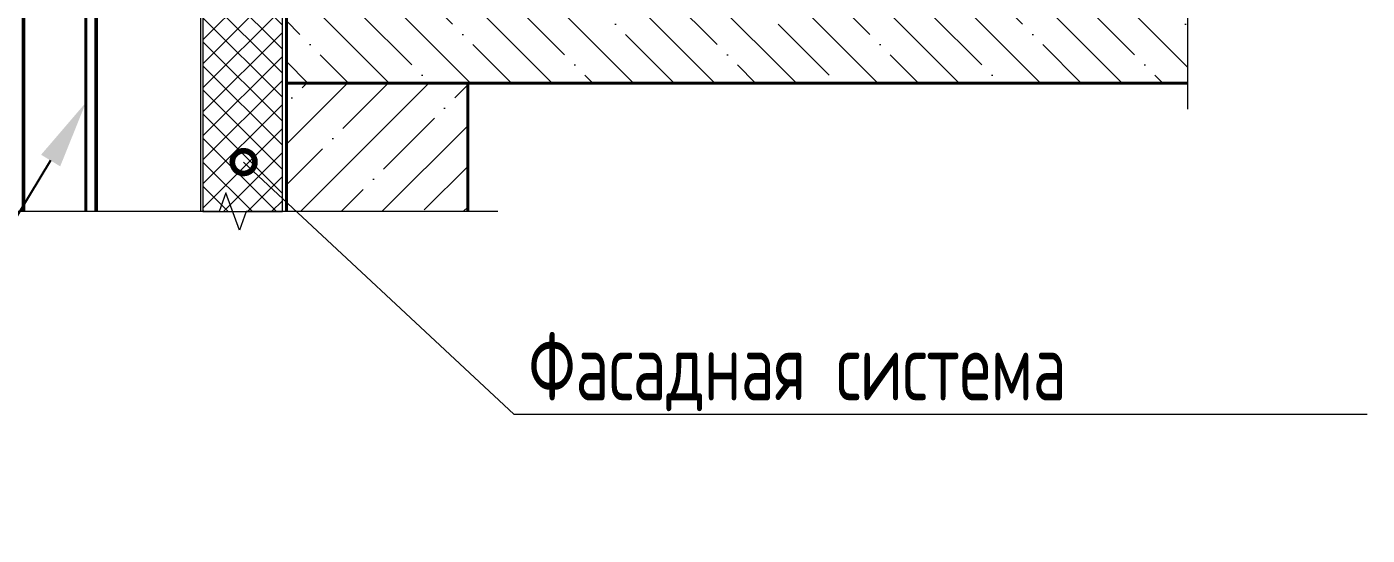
# Model space of a CAD drawing. Header units: millimetres. Extents: x -314343 to 682031, y 21428 to 98936.
# Drawn here: x 439875 to 441353, y 59037 to 59598 of the extents above; entities that cross this region are included whole.
import ezdxf
from ezdxf import colors
from ezdxf.entities.mleader import LeaderData, LeaderLine
from ezdxf.math import Vec2, Vec3

# ---------------------------------------------------------------- set-up
doc = ezdxf.new("R2010")
doc.units = ezdxf.units.MM
doc.header["$MEASUREMENT"] = 0
doc.layers.get('0').update_dxf_attribs({"color": 250, "lineweight": 9})
for name, color, linetype, lineweight in [('_0', 250, 'Continuous', 9), ('TN-БЕТОН', 251, 'Continuous', 40), ('АР_Тонкие', 250, 'Continuous', 5)]:
    doc.layers.add(name, color=color, linetype=linetype, lineweight=lineweight)
doc.layers.add('TN-АННОТАЦИИ', color=7, linetype='Continuous', lineweight=20, true_color=0x000000)
doc.styles.add('TN-Текст', font='isocpeur.ttf')
doc.styles.add('Архитект', font='isocpeur.ttf', dxfattribs={"width": 0.8, "oblique": 8})

# ---------------------------------------------------------------- blocks, each defined once
blk = doc.blocks.new('_DotSmall')
at = {"color": 0, "linetype": 'ByBlock', "const_width": 0.5}
blk.add_lwpolyline([(-0.0625, 0, 1), (0.0625, 0, 1)], format="xyb", close=True, dxfattribs=at)

msp = doc.modelspace()

# ---------------------------------------------------------------- hatches: boundary and pattern name
at = {"lineweight": 9, "transparency": 33554559}
h = msp.add_hatch(dxfattribs=at)
h.set_pattern_fill('ANSI37', color=256, scale=150, angle=90)
h.paths.add_polyline_path([(440069.1, 59924.7), (440069.1, 59394.3), (440156.7, 59394.3), (440156.7, 59929.7)])
at = {"layer": 'TN-БЕТОН', "lineweight": 13}
h = msp.add_hatch(dxfattribs=at)
h.set_pattern_fill('ANSI35', color=256, scale=10, angle=-90)
h.set_pattern_definition([(315, (440737.257, 59522.21), (44.901, 44.901), []), (315, (440737.257, 59477.31), (44.901, 44.901), [79.375, -15.875, 0, -15.875])])
h.paths.add_polyline_path([(440161.1, 59736), (440161.1, 59536), (441155.1, 59536), (441155.1, 59736)])
h = msp.add_hatch(dxfattribs=at)
h.set_pattern_fill('ANSI35', color=256, scale=10)
h.set_pattern_definition([(45, (-3e-14, -558.31), (-44.901281, 44.901281), []), (45, (44.9, -558.31), (-44.901281, 44.901281), [79.375, -15.875, 0, -15.875])])
h.paths.add_polyline_path([(440161.1, 59536), (440361.1, 59536), (440361.1, 59394.3), (440161.1, 59394.3)])

# ---------------------------------------------------------------- linework, layer by layer
at = {"linetype": 'Continuous'}
for points in [[(441155.1, 60080.9), (441155.1, 59877.6), (441155.1, 59877.6), (441175.7, 59870.1), (441134.5, 59855.1), (441155.1, 59847.6), (441155.1, 59847.6), (441155.1, 59709.8), (441175.7, 59702.3), (441134.5, 59687.3), (441155.1, 59679.8), (441155.1, 59507)], [(440394.2, 59394.3), (440116.9, 59394.3), (440116.9, 59394.3), (440109.4, 59373.7), (440094.4, 59414.9), (440086.9, 59394.3), (439846.2, 59394.3)]]:
    msp.add_lwpolyline(points, dxfattribs=at)
at = {"color": 1, "lineweight": 0}
msp.add_lwpolyline([(440361.1, 59948.5, 2.96, 2.96, 0), (440361.1, 59960, 2.71, 2.71, 0), (439940.1, 59932.6, 3.39, 3.39, 0), (439940.1, 59394.3, 0, 0, 0)], format="xyseb", dxfattribs=at)
at = {"linetype": 'Continuous', "lineweight": 20}
msp.add_lwpolyline([(440156.7, 59394.3), (440156.7, 59929.7), (440066.5, 59924.7), (440066.5, 59394.3)], dxfattribs=at)
at = {"color": 162, "lineweight": 0, "true_color": 0x0037dd, "const_width": 4.23}
msp.add_lwpolyline([(439871.3, 59394.3), (439871.3, 59877.3), (439951.3, 59877.3), (439951.3, 59394.3)], dxfattribs=at)
at = {"layer": '_0', "color": 251}
msp.add_lwpolyline([(440069.1, 59924.7), (440069.1, 59394.3), (440156.7, 59394.3), (440156.7, 59929.7)], close=True, dxfattribs=at)
at = {"layer": 'TN-БЕТОН'}
for points in [[(441155.1, 59736), (440161.1, 59736), (440161.1, 59536), (441155.1, 59536)], [(440161.1, 59394.3), (440161.1, 59536), (440361.1, 59536), (440361.1, 59394.3)]]:
    msp.add_lwpolyline(points, dxfattribs=at)

# ---------------------------------------------------------------- leaders
at = {"layer": 'TN-АННОТАЦИИ'}
ml = msp.add_multileader_mtext('Standard', dxfattribs=at)
ml.set_content('{\\W0.7;Фасадная система}', color=256, style='TN-Текст')
ml.set_leader_properties(color=256, linetype='ByLayer', lineweight=-1)
ml.set_arrow_properties(name='DOTSMALL')
ml.build(insert=Vec2(0, 0))
ml.multileader.update_dxf_attribs({"text_left_attachment_type": 6, "text_right_attachment_type": 6, "dogleg_length": 100, "arrow_head_size": 50, "scale": 10})
ctx = ml.context
ctx.base_point, ctx.scale, ctx.char_height, ctx.arrow_head_size, ctx.landing_gap_size, ctx.plane_origin = Vec3(440420.3, 59171), 10, 75, 50, 0, Vec3(438447, 58987.1)
ctx.left_attachment, ctx.right_attachment, ctx.text_align_type = 6, 6, 1
notes = []
notes.append((ctx, [(1, (1, 1, 0), (440412.1, 59171), (1, 0), 8.18, [(1, [(440114, 59448.8)], 0, [])])]))
ctx.mtext.insert, ctx.mtext.alignment, ctx.mtext.line_spacing_style, ctx.mtext.flow_direction = Vec3(440724.8, 59261), 2, 2, 5
at = {"layer": 'АР_Тонкие', "lineweight": 15}
ml = msp.add_multileader_mtext('Standard', dxfattribs=at)
ml.set_content('{\\W0.7;Греющий^Jкабель}', color=256, style='Архитект')
ml.set_leader_properties()
ml.build(insert=Vec2(0, 0))
ml.multileader.update_dxf_attribs({"text_left_attachment_type": 6, "text_right_attachment_type": 6, "dogleg_length": 183.2, "arrow_head_size": 75})
ctx = ml.context
ctx.base_point, ctx.char_height, ctx.arrow_head_size, ctx.landing_gap_size, ctx.plane_origin = Vec3(439138.1, 59297.5), 75, 75, 33.3, Vec3(440226.9, 61479.7)
ctx.left_attachment, ctx.right_attachment = 6, 6
notes.append((ctx, [(1, (1, 1, 0), (439668.9, 59297.5), (-1, 0), 183.2, [(0, [(439940.1, 59514.6), (439808.2, 59297.5)], 0, [])])]))
ctx.mtext.insert, ctx.mtext.flow_direction = Vec3(439171.4, 59387.5), 5
for ctx, leaders in notes:
    for number, flags, end, landing, length, lines in leaders:
        leader = LeaderData()
        leader.index, (leader.has_last_leader_line, leader.has_dogleg_vector, leader.attachment_direction) = number, flags
        leader.last_leader_point, leader.dogleg_vector, leader.dogleg_length = Vec3(end), Vec3(landing), length
        for number, points, colour, breaks in lines:
            line = LeaderLine()
            line.index, line.vertices, line.color, line.breaks = number, Vec3.list(points), colors.encode_raw_color(colour), breaks
            leader.lines.append(line)
        ctx.leaders.append(leader)

doc.saveas('drawing.dxf')
